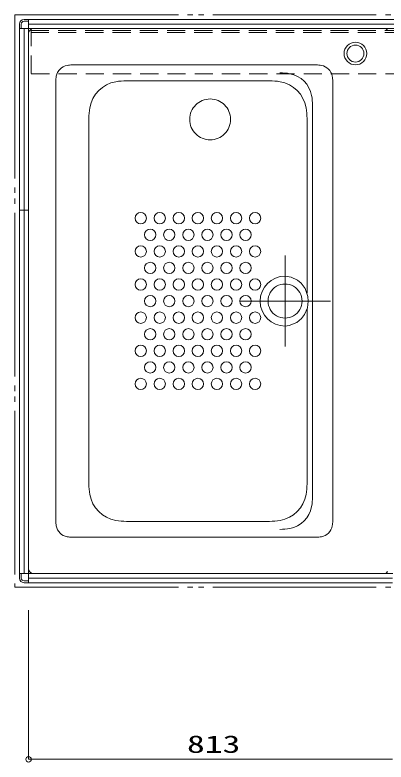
# Model space of a CAD drawing. Units: millimetres on the paper. Extents: x -305 to 305, y -152 to 152.
# Drawn here: x -244.9 to -204.1, y 6.8 to 89.1 of the extents above; entities that cross this region are included whole.
import ezdxf
from ezdxf.enums import TextEntityAlignment as Align

# ---------------------------------------------------------------- set-up
doc = ezdxf.new("R2010")
doc.units = ezdxf.units.MM
for name, pattern in [('DASHED2', [3, 2, -1]), ('LONG_CHAIN', [21, 18, -1, 1, -1]), ('LONG_DOUBLE_CHAIN', [21.8, 18, -1, 0.6, -0.6, 0.6, -1])]:
    doc.linetypes.add(name, pattern=pattern)
doc.layers.add('0-0_0', color=7, linetype='Continuous', lineweight=9)
doc.layers.add('0-1_VIEW0001', color=7, linetype='Continuous', lineweight=9)
doc.styles.add('ＭＳ ゴシック', font='')
doc.styles.get('ＭＳ ゴシック').set_extended_font_data('MS Gothic')

# ---------------------------------------------------------------- blocks, each defined once
blk = doc.blocks.new('_ORIGIN')
at = {"layer": '0-0_0'}
blk.add_line((0, 0), (-1, 0), dxfattribs=at)
blk.add_circle((0, 0), 0.5, dxfattribs=at)

msp = doc.modelspace()

# ---------------------------------------------------------------- linework, layer by layer
at = {"layer": '0-1_VIEW0001', "linetype": 'LONG_DOUBLE_CHAIN'}
for p, q in [((-244.934, 89.073), (-161.934, 89.073)), ((-244.934, 89.073), (-244.934, 26.073)), ((-244.934, 26.073), (-203.359, 26.073))]:
    msp.add_line(p, q, dxfattribs=at)
at = {"layer": '0-1_VIEW0001'}
for p, q in [((-244.434, 87.573), (-244.434, 88.073)), ((-244.234, 87.573), (-244.234, 88.073)), ((-243.934, 88.573), (-243.434, 88.573)), ((-243.934, 88.373), (-243.434, 88.373)), ((-243.434, 88.573), (-163.434, 88.573)), ((-243.434, 88.573), (-243.434, 88.173)), ((-163.434, 88.573), (-243.434, 88.573)), ((-243.434, 26.573), (-243.434, 88.573)), ((-163.434, 88.073), (-243.434, 88.073)), ((-244.434, 87.573), (-244.434, 27.573)), ((-244.434, 87.573), (-244.034, 87.573)), ((-162.434, 87.573), (-244.434, 87.573)), ((-243.934, 27.573), (-243.934, 87.573)), ((-242.884, 87.573), (-204.184, 87.573)), ((-243.434, 28.122), (-243.434, 87.023)), ((-238.637, 83.573), (-211.732, 83.573)), ((-240.434, 33.371), (-240.434, 81.775)), ((-232.645, 81.823), (-216.904, 81.823)), ((-209.934, 81.775), (-209.934, 33.371)), ((-212.155, 36.036), (-212.155, 79.11)), ((-236.784, 37.462), (-236.784, 77.683)), ((-212.764, 77.683), (-212.764, 58.446)), ((-243.434, 67.573), (-244.434, 67.573)), ((-212.764, 56.7), (-212.764, 37.462)), ((-216.904, 33.323), (-232.645, 33.323)), ((-211.732, 31.573), (-238.637, 31.573)), ((-244.434, 27.573), (-244.034, 27.573)), ((-244.434, 27.573), (-244.434, 27.073)), ((-244.234, 27.573), (-244.234, 27.073)), ((-242.884, 27.572), (-204.184, 27.572)), ((-243.934, 26.773), (-243.434, 26.773)), ((-243.934, 26.573), (-243.434, 26.573)), ((-203.359, 27.073), (-243.434, 27.073)), ((-243.434, 26.573), (-243.434, 26.973)), ((-243.434, 26.573), (-203.359, 26.573)), ((-203.359, 26.573), (-243.434, 26.573)), ((-243.434, 23.533), (-243.434, 7.125)), ((-242.834, 7.125), (-203.359, 7.125))]:
    msp.add_line(p, q, dxfattribs=at)
at = {"layer": '0-1_VIEW0001', "color": 6, "linetype": 'DASHED2'}
for p, q in [((-243.184, 87.373), (-163.684, 87.373)), ((-243.134, 82.623), (-243.134, 87.573)), ((-243.184, 87.123), (-163.684, 87.123)), ((-243.134, 82.573), (-163.684, 82.573))]:
    msp.add_line(p, q, dxfattribs=at)
at = {"layer": '0-1_VIEW0001', "linetype": 'LONG_CHAIN'}
for p, q in [((-215.184, 52.573), (-215.184, 62.573)), ((-220.184, 57.573), (-210.184, 57.573))]:
    msp.add_line(p, q, dxfattribs=at)
at = {"layer": '0-1_VIEW0001'}
for points in [[(-203.309, 27.573), (-244.434, 27.573), (-244.434, 87.573)], [(-215.184, 60.323), (-214.493, 60.22), (-213.808, 59.889), (-213.403, 59.542), (-212.98, 58.958), (-212.675, 58.073), (-212.632, 57.573), (-212.727, 56.828), (-213.035, 56.09), (-213.356, 55.654), (-213.899, 55.197), (-214.72, 54.869), (-215.184, 54.823)]]:
    msp.add_lwpolyline(points, dxfattribs=at)
for centre, radius in [((-207.434, 84.824), 1.25), ((-207.434, 84.824), 0.94), ((-231.084, 66.697), 0.625), ((-228.984, 66.697), 0.625), ((-226.884, 66.697), 0.625), ((-224.784, 66.697), 0.625), ((-222.684, 66.697), 0.625), ((-220.584, 66.697), 0.625), ((-218.484, 66.697), 0.625), ((-230.034, 64.872), 0.625), ((-227.934, 64.872), 0.625), ((-225.834, 64.872), 0.625), ((-223.734, 64.872), 0.625), ((-221.634, 64.872), 0.625), ((-219.534, 64.872), 0.625), ((-231.084, 63.047), 0.625), ((-228.984, 63.047), 0.625), ((-226.884, 63.047), 0.625), ((-224.784, 63.047), 0.625), ((-222.684, 63.047), 0.625), ((-220.584, 63.047), 0.625), ((-218.484, 63.047), 0.625), ((-230.034, 61.222), 0.625), ((-227.934, 61.222), 0.625), ((-225.834, 61.222), 0.625), ((-223.734, 61.222), 0.625), ((-221.634, 61.222), 0.625), ((-219.534, 61.222), 0.625), ((-231.084, 59.397), 0.625), ((-228.984, 59.397), 0.625), ((-226.884, 59.397), 0.625), ((-224.784, 59.397), 0.625), ((-222.684, 59.397), 0.625), ((-220.584, 59.397), 0.625), ((-218.484, 59.397), 0.625), ((-230.034, 57.572), 0.625), ((-227.934, 57.572), 0.625), ((-225.834, 57.572), 0.625), ((-223.734, 57.572), 0.625), ((-221.634, 57.572), 0.625), ((-219.534, 57.572), 0.625), ((-231.084, 55.747), 0.625), ((-228.984, 55.747), 0.625), ((-226.884, 55.747), 0.625), ((-224.784, 55.747), 0.625), ((-222.684, 55.747), 0.625), ((-220.584, 55.747), 0.625), ((-218.484, 55.747), 0.625), ((-230.034, 53.922), 0.625), ((-227.934, 53.922), 0.625), ((-225.834, 53.922), 0.625), ((-223.734, 53.922), 0.625), ((-221.634, 53.922), 0.625), ((-219.534, 53.922), 0.625), ((-231.084, 52.097), 0.625), ((-228.984, 52.097), 0.625), ((-226.884, 52.097), 0.625), ((-224.784, 52.097), 0.625), ((-222.684, 52.097), 0.625), ((-220.584, 52.097), 0.625), ((-218.484, 52.097), 0.625), ((-230.034, 50.272), 0.625), ((-227.934, 50.272), 0.625), ((-225.834, 50.272), 0.625), ((-223.734, 50.272), 0.625), ((-221.634, 50.272), 0.625), ((-219.534, 50.272), 0.625), ((-231.084, 48.447), 0.625), ((-228.984, 48.447), 0.625), ((-226.884, 48.447), 0.625), ((-224.784, 48.447), 0.625), ((-222.684, 48.447), 0.625), ((-220.584, 48.447), 0.625), ((-218.484, 48.447), 0.625)]:
    msp.add_circle(centre, radius, dxfattribs=at)
at = {"layer": '0-1_VIEW0001', "linetype": 'LONG_DOUBLE_CHAIN'}
msp.add_circle((-223.434, 77.573), 2.25, dxfattribs=at)
at = {"layer": '0-1_VIEW0001'}
for centre, radius, start, end in [((-243.934, 88.073), 0.5, 90, 180), ((-243.934, 88.073), 0.3, 90, 180), ((-242.884, 87.023), 0.55, 90, 180), ((-204.184, 87.323), 0.25, 0, 90), ((-238.909, 82.048), 1.5, 100.47531, 169.52469), ((-238.637, 80.573), 3, 90, 100.47531), ((-211.732, 80.573), 3, 79.52469, 90), ((-211.459, 82.048), 1.5, 10.47531, 79.52468), ((-237.434, 81.775), 3, 169.52468, 180), ((-215.751, 76.705), 6, 79.52468, 90), ((-215.205, 79.655), 3, 10.47531, 79.52469), ((-212.934, 81.775), 3, 0, 10.47531), ((-233.234, 78.273), 3.5, 99.69632, 170.30368), ((-232.645, 74.823), 7, 90, 99.69632), ((-216.904, 74.823), 7, 80.30368, 90), ((-216.314, 78.273), 3.5, 9.69632, 80.30368), ((-218.155, 79.11), 6, 0, 10.47531), ((-229.784, 77.683), 7, 170.30368, 180.00001), ((-219.764, 77.683), 7, 0, 9.69632), ((-215.184, 57.573), 2.75, 90, 270), ((-215.184, 57.573), 1.875, 0, 180.00006), ((-215.184, 57.573), 1.875, 179.99994, 0), ((-229.784, 37.462), 7, 179.99999, 189.69632), ((-219.764, 37.462), 7, 350.30368, 0), ((-233.234, 36.873), 3.5, 189.69632, 260.30368), ((-216.314, 36.873), 3.5, 279.69632, 350.30368), ((-218.155, 36.036), 6, 349.52469, 0), ((-215.205, 35.49), 3, 280.47531, 349.52469), ((-237.434, 33.371), 3, 180, 190.47532), ((-232.645, 40.323), 7, 260.30368, 270), ((-216.904, 40.323), 7, 270, 279.69632), ((-212.934, 33.371), 3, 349.52469, 0), ((-238.909, 33.098), 1.5, 190.47532, 259.52469), ((-215.751, 38.44), 6, 270, 280.47532), ((-211.459, 33.098), 1.5, 280.47532, 349.52469), ((-238.637, 34.573), 3, 259.52469, 270), ((-211.732, 34.573), 3, 270, 280.47531), ((-242.884, 28.122), 0.55, 180, 270), ((-204.184, 27.822), 0.25, 270, 0), ((-243.934, 27.073), 0.5, 180, 270), ((-243.934, 27.073), 0.3, 180, 270)]:
    msp.add_arc(centre, radius, start, end, dxfattribs=at)

# ---------------------------------------------------------------- block references
at = {"layer": '0-1_VIEW0001', "xscale": 0.6, "yscale": 0.6, "rotation": 180}
msp.add_blockref('_ORIGIN', (-243.434, 7.125), dxfattribs=at)

# ---------------------------------------------------------------- texts
at = {"layer": '0-1_VIEW0001', "style": 'ＭＳ ゴシック', "width": 1.5}
msp.add_text('813', height=1.921, dxfattribs=at).set_placement((-225.985, 7.264), align=Align.BOTTOM_LEFT)

doc.saveas('drawing.dxf')
